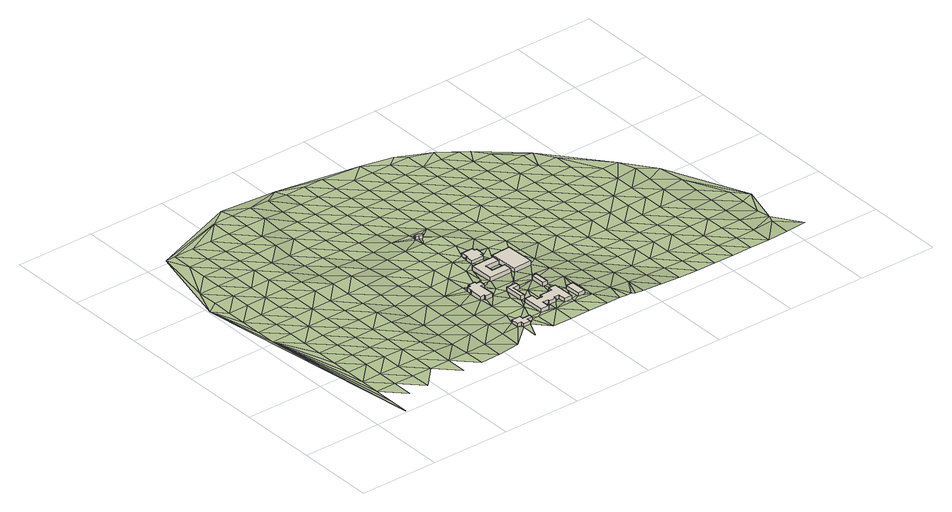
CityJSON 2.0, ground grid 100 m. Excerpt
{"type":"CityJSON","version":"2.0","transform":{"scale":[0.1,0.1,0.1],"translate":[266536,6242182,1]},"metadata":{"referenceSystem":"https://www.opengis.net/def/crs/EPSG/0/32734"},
"CityObjects":{
"building1":{"type":"Building","attributes":{"building":"yes","building:levels":1,"building_height":4.1,"roof_height":13.29,"ground_height":9.19,"plus_code":"4FRW3F8G+5PP","footprint":{"type":"Polygon"}},"geometry":[{"type":"Solid","lod":"1","boundaries":[[[[0,1,2,3]],[[1,4,5,2]],[[4,6,7,5]],[[6,8,9,7]],[[8,10,11,9]],[[10,12,13,11]],[[12,14,15,13]],[[14,16,17,15]],[[16,18,19,17]],[[18,0,3,19]],[[3,2,5,7,9,11,13,15,17,19]],[[18,16,14,12,10,8,6,4,1,0]]]]}]},
"building2":{"type":"Building","attributes":{"building":"yes","building:levels":1,"building_height":4.1,"roof_height":12.16,"ground_height":8.06,"plus_code":"4FRW3F8G+FP5","footprint":{"type":"Polygon"}},"geometry":[{"type":"Solid","lod":"1","boundaries":[[[[20,21,22,23]],[[21,24,25,22]],[[24,26,27,25]],[[26,28,29,27]],[[28,30,31,29]],[[30,32,33,31]],[[32,34,35,33]],[[34,36,37,35]],[[36,38,39,37]],[[38,40,41,39]],[[40,42,43,41]],[[42,44,45,43]],[[44,46,47,45]],[[46,20,23,47]],[[23,22,25,27,29,31,33,35,37,39,41,43,45,47]],[[46,44,42,40,38,36,34,32,30,28,26,24,21,20]]]]}]},
"building3":{"type":"Building","attributes":{"building":"shed","building:levels":1,"building_height":4.1,"roof_height":13.77,"ground_height":9.67,"plus_code":"4FRW3F8G+9V3","footprint":{"type":"Polygon"}},"geometry":[{"type":"Solid","lod":"1","boundaries":[[[[48,49,50,51]],[[49,52,53,50]],[[52,54,55,53]],[[54,56,57,55]],[[56,58,59,57]],[[58,48,51,59]],[[51,50,53,55,57,59]],[[58,56,54,52,49,48]]]]}]},
"building4":{"type":"Building","attributes":{"address":"Main Building","building":"office","building:levels":1,"building_height":4.1,"roof_height":13.99,"ground_height":9.89,"plus_code":"4FRW3F8G+6WX","footprint":{"type":"Polygon"}},"geometry":[{"type":"Solid","lod":"1","boundaries":[[[[60,61,62,63]],[[61,64,65,62]],[[64,66,67,65]],[[66,68,69,67]],[[68,70,71,69]],[[70,72,73,71]],[[72,74,75,73]],[[74,76,77,75]],[[76,78,79,77]],[[78,80,81,79]],[[80,82,83,81]],[[82,84,85,83]],[[84,86,87,85]],[[86,88,89,87]],[[88,90,91,89]],[[90,92,93,91]],[[92,94,95,93]],[[94,60,63,95]],[[63,62,65,67,69,71,73,75,77,79,81,83,85,87,89,91,93,95]],[[94,92,90,88,86,84,82,80,78,76,74,72,70,68,66,64,61,60]]]]}]},
"building5":{"type":"Building","attributes":{"building":"yes","building:levels":1,"building_height":4.1,"roof_height":11.43,"ground_height":7.33,"plus_code":"4FRW3F8G+HV8","footprint":{"type":"Polygon"}},"geometry":[{"type":"Solid","lod":"1","boundaries":[[[[96,97,98,99]],[[97,100,101,98]],[[100,102,103,101]],[[102,104,105,103]],[[104,106,107,105]],[[106,108,109,107]],[[108,110,111,109]],[[110,96,99,111]],[[99,98,101,103,105,107,109,111]],[[110,108,106,104,102,100,97,96]]]]}]},
"building6":{"type":"Building","attributes":{"building":"yes","building:levels":1,"building_height":4.1,"roof_height":12.58,"ground_height":8.48,"plus_code":"4FRW3F8H+92G","footprint":{"type":"Polygon"}},"geometry":[{"type":"Solid","lod":"1","boundaries":[[[[112,113,114,115]],[[113,116,117,114]],[[116,118,119,117]],[[118,112,115,119]],[[115,114,117,119]],[[118,116,113,112]]]]}]},
"building7":{"type":"Building","attributes":{"building":"yes","building:levels":1,"building_height":4.1,"roof_height":9.18,"ground_height":5.08,"plus_code":"4FRW3F8G+MWQ","footprint":{"type":"Polygon"}},"geometry":[{"type":"Solid","lod":"1","boundaries":[[[[120,121,122,123]],[[121,124,125,122]],[[124,126,127,125]],[[126,128,129,127]],[[128,130,131,129]],[[130,132,133,131]],[[132,134,135,133]],[[134,136,137,135]],[[136,138,139,137]],[[138,120,123,139]],[[123,122,125,127,129,131,133,135,137,139]],[[138,136,134,132,130,128,126,124,121,120]]]]}]},
"building8":{"type":"Building","attributes":{"building":"hut","building:levels":1,"building_height":4.1,"roof_height":6.96,"ground_height":2.86,"plus_code":"4FRW3F8G+XV2","footprint":{"type":"Polygon"}},"geometry":[{"type":"Solid","lod":"1","boundaries":[[[[140,141,142,143]],[[141,144,145,142]],[[144,146,147,145]],[[146,148,149,147]],[[148,150,151,149]],[[150,140,143,151]],[[143,142,145,147,149,151]],[[150,148,146,144,141,140]]]]}]},
"building9":{"type":"Building","attributes":{"building":"yes","building:levels":1,"building_height":4.1,"roof_height":12.4,"ground_height":8.3,"plus_code":"4FRW3F8H+64J","footprint":{"type":"Polygon"}},"geometry":[{"type":"Solid","lod":"1","boundaries":[[[[152,153,154,155]],[[153,156,157,154]],[[156,158,159,157]],[[158,152,155,159]],[[155,154,157,159]],[[158,156,153,152]]]]}]},
"building10":{"type":"Building","attributes":{"building":"industrial","building:levels":1,"building_height":4.1,"roof_height":10.34,"ground_height":6.24,"plus_code":"4FRW3F8H+H3C","footprint":{"type":"Polygon"}},"geometry":[{"type":"Solid","lod":"1","boundaries":[[[[160,161,162,163]],[[161,164,165,162]],[[164,166,167,165]],[[166,160,163,167]],[[163,162,165,167]],[[166,164,161,160]]]]}]},
"terrain1":{"type":"TINRelief","geometry":[{"type":"CompositeSurface","lod":"1","boundaries":[[[168,169,170]],[[169,171,170]],[[171,172,170]],[[173,172,171]],[[170,174,168]],[[175,170,172]],[[171,176,173]],[[175,177,170]],[[175,172,178]],[[172,173,179]],[[177,180,170]],[[175,178,177]],[[170,181,174]],[[172,179,178]],[[180,182,170]],[[170,183,181]],[[181,184,174]],[[185,180,177]],[[170,182,183]],[[179,173,186]],[[187,174,184]],[[177,178,185]],[[188,184,181]],[[189,186,173]],[[182,180,190]],[[191,174,187]],[[181,183,188]],[[190,180,185]],[[179,192,178]],[[191,193,174]],[[186,194,179]],[[187,184,195]],[[184,188,196]],[[197,183,182]],[[178,192,185]],[[190,198,182]],[[179,194,192]],[[184,196,195]],[[199,191,187]],[[183,197,188]],[[200,186,189]],[[182,198,197]],[[201,190,185]],[[191,199,193]],[[174,193,202]],[[186,200,194]],[[199,187,195]],[[201,185,192]],[[196,188,203]],[[190,204,198]],[[197,203,188]],[[204,190,201]],[[192,194,205]],[[193,199,206]],[[194,200,207]],[[208,195,196]],[[209,197,198]],[[203,210,196]],[[192,205,201]],[[193,206,211]],[[198,204,209]],[[194,207,205]],[[195,208,199]],[[196,210,208]],[[212,193,211]],[[202,193,212]],[[213,203,197]],[[204,201,214]],[[197,209,215]],[[206,199,216]],[[217,207,200]],[[201,205,214]],[[203,213,210]],[[216,199,208]],[[197,215,213]],[[217,200,218]],[[204,219,209]],[[220,211,206]],[[205,207,221]],[[214,219,204]],[[222,208,210]],[[220,206,216]],[[221,207,217]],[[202,212,223]],[[224,215,209]],[[222,210,213]],[[211,225,212]],[[205,226,214]],[[219,224,209]],[[211,220,225]],[[226,205,221]],[[227,216,208]],[[213,215,228]],[[208,222,229]],[[230,223,212]],[[231,219,214]],[[224,228,215]],[[212,225,230]],[[208,229,227]],[[214,226,231]],[[220,216,232]],[[221,217,233]],[[217,234,235]],[[222,213,236]],[[228,237,213]],[[225,220,232]],[[224,219,238]],[[226,221,233]],[[232,216,227]],[[230,239,223]],[[219,231,240]],[[233,217,235]],[[229,222,236]],[[236,213,237]],[[224,238,228]],[[219,240,238]],[[225,241,230]],[[226,242,231]],[[229,243,227]],[[202,223,244]],[[234,245,235]],[[241,225,232]],[[233,242,226]],[[246,237,228]],[[236,243,229]],[[247,239,230]],[[240,231,248]],[[228,238,246]],[[227,249,232]],[[230,241,247]],[[242,248,231]],[[250,233,235]],[[243,249,227]],[[235,245,251]],[[223,239,244]],[[252,236,237]],[[240,253,238]],[[237,246,254]],[[241,232,255]],[[233,250,242]],[[239,247,256]],[[240,248,253]],[[251,250,235]],[[236,252,243]],[[252,237,254]],[[249,255,232]],[[238,257,246]],[[241,258,247]],[[259,248,242]],[[253,257,238]],[[260,249,243]],[[251,245,261]],[[255,258,241]],[[242,250,259]],[[254,246,262]],[[243,252,260]],[[239,256,244]],[[256,247,263]],[[257,262,246]],[[255,249,264]],[[265,253,248]],[[258,263,247]],[[248,259,266]],[[250,251,267]],[[264,249,260]],[[244,268,202]],[[261,269,251]],[[252,254,270]],[[253,265,257]],[[262,271,254]],[[265,248,266]],[[250,267,259]],[[263,272,256]],[[251,269,267]],[[273,258,255]],[[252,270,260]],[[270,254,271]],[[264,274,255]],[[275,262,257]],[[272,244,256]],[[258,273,263]],[[266,259,276]],[[255,274,273]],[[257,265,275]],[[260,277,264]],[[276,259,267]],[[8,269,261]],[[271,262,278]],[[277,260,270]],[[272,263,279]],[[266,280,265]],[[275,278,262]],[[6,267,269]],[[281,274,264]],[[279,263,273]],[[280,266,276]],[[261,12,8]],[[270,271,282]],[[264,277,281]],[[8,6,269]],[[272,283,244]],[[265,284,275]],[[278,282,271]],[[285,276,267]],[[279,283,272]],[[284,265,280]],[[273,274,286]],[[287,277,270]],[[267,6,285]],[[274,281,288]],[[8,12,10]],[[278,275,289]],[[282,287,270]],[[14,12,290]],[[286,279,273]],[[283,291,244]],[[274,288,286]],[[275,284,289]],[[276,292,280]],[[281,277,293]],[[244,291,268]],[[285,294,276]],[[6,4,285]],[[295,282,278]],[[287,293,277]],[[276,294,292]],[[280,296,284]],[[295,278,289]],[[297,288,281]],[[283,279,298]],[[16,14,299]],[[279,286,300]],[[4,1,301]],[[282,302,287]],[[292,296,280]],[[14,303,299]],[[293,297,281]],[[291,283,298]],[[279,300,298]],[[282,295,302]],[[285,4,304]],[[286,288,305]],[[306,289,284]],[[294,285,304]],[[284,296,36]],[[307,292,294]],[[299,303,308]],[[299,308,301]],[[304,4,301]],[[284,36,309]],[[291,310,268]],[[311,293,287]],[[297,305,288]],[[307,312,292]],[[311,287,302]],[[294,313,307]],[[284,309,306]],[[36,296,314]],[[315,300,286]],[[295,289,316]],[[317,301,308]],[[298,310,291]],[[318,297,293]],[[301,317,304]],[[305,315,286]],[[304,319,294]],[[319,313,294]],[[309,36,32]],[[34,32,36]],[[302,295,316]],[[303,320,308]],[[311,318,293]],[[306,316,289]],[[298,300,321]],[[32,322,309]],[[305,297,323]],[[315,321,300]],[[309,322,306]],[[324,304,317]],[[308,320,317]],[[303,325,320]],[[302,326,311]],[[297,318,323]],[[304,327,319]],[[304,324,327]],[[328,313,329]],[[330,310,298]],[[326,302,316]],[[331,313,319]],[[322,332,333]],[[315,305,334]],[[335,328,329]],[[317,320,336]],[[331,329,313]],[[321,330,298]],[[268,310,337]],[[327,331,319]],[[327,324,338]],[[339,318,311]],[[323,334,305]],[[306,322,340]],[[341,322,333]],[[342,338,324]],[[336,343,344]],[[311,326,339]],[[335,345,333]],[[320,343,336]],[[345,335,329]],[[346,321,315]],[[316,306,347]],[[330,348,310]],[[349,344,343]],[[323,318,350]],[[341,340,322]],[[325,351,320]],[[352,353,342]],[[345,341,333]],[[334,346,315]],[[353,352,354]],[[355,338,342]],[[326,316,347]],[[343,320,356]],[[357,338,355]],[[318,339,350]],[[306,340,347]],[[329,331,358]],[[359,330,321]],[[355,342,353]],[[345,329,358]],[[360,356,320]],[[361,357,355]],[[362,334,323]],[[346,359,321]],[[345,363,341]],[[348,337,310]],[[363,340,341]],[[331,48,358]],[[326,364,339]],[[362,323,350]],[[320,351,365]],[[360,320,365]],[[330,366,348]],[[76,367,356]],[[355,353,84]],[[364,326,347]],[[356,360,76]],[[368,346,334]],[[359,366,330]],[[86,84,353]],[[363,369,340]],[[369,347,340]],[[362,368,334]],[[113,48,361]],[[113,361,355]],[[350,339,141]],[[360,365,370]],[[371,339,364]],[[372,345,358]],[[84,373,355]],[[358,48,113]],[[359,346,374]],[[366,375,348]],[[369,124,347]],[[350,376,362]],[[141,339,371]],[[348,375,337]],[[364,347,120]],[[377,365,351]],[[369,363,378]],[[368,374,346]],[[373,113,355]],[[347,124,120]],[[370,365,379]],[[380,381,104]],[[82,373,84]],[[350,141,140]],[[382,366,359]],[[140,376,350]],[[363,108,378]],[[372,358,383]],[[120,124,121]],[[368,362,384]],[[82,370,385]],[[113,386,358]],[[374,382,359]],[[385,370,379]],[[373,82,387]],[[358,386,383]],[[365,388,379]],[[389,371,364]],[[390,369,378]],[[381,106,104]],[[376,384,362]],[[364,120,389]],[[144,141,371]],[[388,365,377]],[[82,385,387]],[[391,375,366]],[[144,371,392]],[[372,383,381]],[[140,150,376]],[[374,368,393]],[[386,113,112]],[[383,106,381]],[[382,391,366]],[[390,378,108]],[[337,375,394]],[[388,395,379]],[[384,393,368]],[[371,396,392]],[[383,397,106]],[[138,389,120]],[[130,390,132]],[[108,106,397]],[[389,396,371]],[[390,108,397]],[[398,387,385]],[[112,387,398]],[[397,132,390]],[[374,399,382]],[[391,394,375]],[[377,400,388]],[[401,376,150]],[[388,402,395]],[[148,392,396]],[[134,138,136]],[[386,403,383]],[[395,402,158]],[[401,384,376]],[[385,158,398]],[[393,399,374]],[[150,148,401]],[[112,404,386]],[[405,132,397]],[[391,382,406]],[[134,132,405]],[[402,398,158]],[[405,138,134]],[[396,401,148]],[[407,393,384]],[[138,408,389]],[[398,404,112]],[[402,388,409]],[[399,406,382]],[[394,410,337]],[[386,404,403]],[[388,400,409]],[[396,389,408]],[[401,407,384]],[[394,391,411]],[[408,138,405]],[[405,397,160]],[[399,393,412]],[[398,402,413]],[[406,411,391]],[[400,414,409]],[[401,396,415]],[[407,412,393]],[[413,402,409]],[[416,403,404]],[[396,408,415]],[[417,409,414]],[[416,160,403]],[[418,406,399]],[[419,404,398]],[[411,410,394]],[[407,401,420]],[[412,418,399]],[[398,413,419]],[[421,405,160]],[[421,408,405]],[[401,415,420]],[[416,422,160]],[[411,406,423]],[[416,404,424]],[[417,425,409]],[[337,410,426]],[[412,407,427]],[[418,423,406]],[[422,421,160]],[[424,404,419]],[[425,417,428]],[[429,415,408]],[[413,409,430]],[[420,427,407]],[[431,410,411]],[[421,429,408]],[[428,432,425]],[[433,418,412]],[[434,422,416]],[[413,430,419]],[[423,431,411]],[[424,435,416]],[[430,409,425]],[[415,436,420]],[[427,433,412]],[[422,434,421]],[[429,436,415]],[[434,416,435]],[[437,423,418]],[[419,438,424]],[[439,427,420]],[[432,440,425]],[[433,437,418]],[[438,419,430]],[[441,429,421]],[[436,439,420]],[[423,442,431]],[[443,435,424]],[[431,426,410]],[[421,434,441]],[[444,433,427]],[[425,445,430]],[[437,442,423]],[[424,438,443]],[[436,429,446]],[[439,444,427]],[[445,425,440]],[[446,429,441]],[[437,433,447]],[[434,435,448]],[[438,430,449]],[[442,450,431]],[[435,443,451]],[[444,447,433]],[[449,430,445]],[[431,450,426]],[[439,436,452]],[[434,448,441]],[[446,453,436]],[[448,435,451]],[[454,442,437]],[[438,455,443]],[[444,439,452]],[[440,456,445]],[[447,454,437]],[[436,453,452]],[[455,438,449]],[[441,457,446]],[[458,450,442]],[[451,443,459]],[[457,441,448]],[[447,444,460]],[[461,449,445]],[[454,458,442]],[[459,443,455]],[[462,453,446]],[[460,444,452]],[[426,450,463]],[[445,456,461]],[[451,464,448]],[[446,457,462]],[[447,465,454]],[[458,463,450]],[[464,451,459]],[[453,466,452]],[[467,455,449]],[[465,447,460]],[[449,461,468]],[[457,448,469]],[[453,462,466]],[[458,454,470]],[[455,467,459]],[[469,448,464]],[[449,468,467]],[[463,471,426]],[[472,460,452]],[[456,473,461]],[[470,454,465]],[[457,474,462]],[[472,452,466]],[[463,458,475]],[[476,464,459]],[[457,469,474]],[[477,465,460]],[[468,461,478]],[[458,470,475]],[[459,467,476]],[[466,462,479]],[[472,477,460]],[[473,478,461]],[[479,462,474]],[[470,465,480]],[[481,471,463]],[[464,482,469]],[[475,481,463]],[[464,476,483]],[[472,466,484]],[[467,468,485]],[[477,480,465]],[[478,486,468]],[[474,469,482]],[[484,466,479]],[[464,483,482]],[[475,470,487]],[[467,485,476]],[[468,486,485]],[[477,472,488]],[[473,489,478]],[[480,487,470]],[[479,474,490]],[[488,472,484]],[[483,476,491]],[[490,474,482]],[[471,481,492]],[[493,480,477]],[[492,481,475]],[[494,486,478]],[[487,495,475]],[[485,491,476]],[[479,496,484]],[[477,488,493]],[[478,489,494]],[[496,479,490]],[[495,492,475]],[[480,497,487]],[[482,483,498]],[[491,499,483]],[[488,484,500]],[[501,485,486]],[[480,493,497]],[[486,494,502]],[[490,482,498]],[[500,484,496]],[[483,499,498]],[[487,503,495]],[[485,501,491]],[[486,502,501]],[[489,504,494]],[[503,487,497]],[[493,488,505]],[[496,490,506]],[[488,500,507]],[[492,495,508]],[[509,499,491]],[[498,506,490]],[[497,493,505]],[[502,494,510]],[[503,508,495]],[[505,488,507]],[[491,501,509]],[[496,511,500]],[[504,510,494]],[[506,511,496]],[[497,512,503]],[[498,499,513]],[[502,514,501]],[[499,509,515]],[[508,516,492]],[[507,500,517]],[[512,497,505]],[[510,514,502]],[[503,516,508]],[[511,517,500]],[[499,515,513]],[[518,506,498]],[[501,519,509]],[[507,520,505]],[[504,521,510]],[[516,503,522]],[[503,512,522]],[[514,519,501]],[[506,518,511]],[[517,520,507]],[[498,513,518]],[[515,509,523]],[[512,505,524]],[[525,514,510]],[[519,523,509]],[[526,517,511]],[[520,524,505]],[[510,521,525]],[[518,526,511]],[[512,527,522]],[[513,515,528]],[[523,529,515]],[[520,517,530]],[[519,514,531]],[[516,522,532]],[[524,527,512]],[[514,525,533]],[[513,528,518]],[[530,517,526]],[[515,529,528]],[[519,531,523]],[[514,533,531]],[[534,524,520]],[[521,535,525]],[[527,532,522]],[[530,534,520]],[[526,518,536]],[[524,532,527]],[[537,529,523]],[[518,528,538]],[[533,525,539]],[[523,531,537]],[[536,530,526]],[[534,540,524]],[[536,518,538]],[[540,532,524]],[[535,539,525]],[[528,529,541]],[[533,542,531]],[[529,537,543]],[[534,530,544]],[[533,539,542]],[[541,538,528]],[[530,536,544]],[[529,543,541]],[[544,540,534]],[[531,545,537]],[[542,545,531]],[[546,532,540]],[[547,539,535]],[[548,536,538]],[[543,537,549]],[[550,538,541]],[[545,549,537]],[[540,544,546]],[[535,551,547]],[[536,546,544]],[[542,539,552]],[[548,538,550]],[[553,541,543]],[[536,548,546]],[[542,554,545]],[[539,547,552]],[[543,549,553]],[[541,555,550]],[[554,542,552]],[[556,549,545]],[[541,553,555]],[[551,557,547]],[[545,554,556]],[[558,548,550]],[[546,548,558]],[[552,547,557]],[[558,550,555]],[[553,549,559]],[[549,556,559]],[[555,553,559]],[[554,552,560]],[[556,554,560]],[[555,560,558]],[[559,560,555]],[[560,559,556]]]}]}
},
"vertices":[
[2582,547,82],[2485,545,82],[2485,545,123],[2582,547,123],[2483,597,82],[2483,597,123],[2372,594,82],[2372,594,123],[2374,492,82],[2374,492,123],[2421,494,82],[2421,494,123],[2422,448,82],[2422,448,123],[2513,450,82],[2513,450,123],[2512,499,82],[2512,499,123],[2583,500,82],[2583,500,123],
[2558,1164,64],[2552,1361,64],[2552,1361,112],[2558,1164,112],[2601,1362,64],[2601,1362,112],[2599,1432,64],[2599,1432,112],[2552,1431,64],[2552,1431,112],[2551,1462,64],[2551,1462,112],[2456,1460,64],[2456,1460,112],[2457,1428,64],[2457,1428,112],[2412,1427,64],[2412,1427,112],[2414,1351,64],[2414,1351,112],[2406,1351,64],[2406,1351,112],[2410,1186,64],[2410,1186,112],[2463,1188,64],[2463,1188,112],[2464,1162,64],[2464,1162,112],
[2871,1146,77],[2740,1142,77],[2740,1142,128],[2871,1146,128],[2746,904,77],[2746,904,128],[2793,905,77],[2793,905,128],[2788,1086,77],[2788,1086,128],[2872,1088,77],[2872,1088,128],
[2745,835,83],[2752,555,83],[2752,555,130],[2745,835,130],[2857,558,83],[2857,558,130],[2855,654,83],[2855,654,130],[2927,655,83],[2927,655,130],[2928,631,83],[2928,631,130],[3016,633,83],[3016,633,130],[3015,658,83],[3015,658,130],[3084,660,83],[3084,660,130],[3087,560,83],[3087,560,130],[3186,563,83],[3186,563,130],[3180,843,83],[3180,843,130],[3084,841,83],[3084,841,130],[3085,789,83],[3085,789,130],[2921,785,83],[2921,785,130],[2922,746,83],[2922,746,130],[2850,744,83],[2850,744,130],[2848,837,83],[2848,837,130],
[2748,1436,50],[3039,1442,50],[3039,1442,104],[2748,1436,104],[3037,1545,50],[3037,1545,104],[2859,1541,50],[2859,1541,104],[2857,1649,50],[2857,1649,104],[3038,1652,50],[3038,1652,104],[3037,1748,50],[3037,1748,104],[2741,1742,50],[2741,1742,104],
[3176,1168,64],[3115,1166,64],[3115,1166,116],[3176,1168,116],[3120,983,64],[3120,983,116],[3181,984,64],[3181,984,116],
[2840,2047,41],[2842,1957,41],[2842,1957,82],[2840,2047,82],[2825,1956,41],[2825,1956,82],[2827,1856,41],[2827,1856,82],[2989,1859,41],[2989,1859,82],[2988,1900,41],[2988,1900,82],[3018,1901,41],[3018,1901,82],[3016,2010,41],[3016,2010,82],[2988,2010,41],[2988,2010,82],[2987,2049,41],[2987,2049,82],
[2681,2683,19],[2677,2649,19],[2677,2649,60],[2681,2683,60],[2716,2648,19],[2716,2648,60],[2755,2625,19],[2755,2625,60],[2776,2651,19],[2776,2651,60],[2734,2683,19],[2734,2683,60],
[3279,776,73],[3284,574,73],[3284,574,114],[3279,776,114],[3382,577,73],[3382,577,114],[3376,779,73],[3376,779,114],
[3309,1807,33],[3066,1797,33],[3066,1797,93],[3309,1807,93],[3080,1436,33],[3080,1436,93],[3323,1446,33],[3323,1446,93],
[402,0,21],[402,245,24],[149,2005,23],[402,505,25],[402,755,24],[654,505,25],[1,2914,23],[402,1000,23],[654,245,25],[402,1250,24],[654,1000,25],[654,755,25],[402,1510,24],[149,2255,23],[402,1760,24],[402,2005,24],[149,2515,23],[654,1250,26],[906,505,24],[149,2760,23],[402,2255,24],[906,245,25],[654,1510,26],[149,3010,23],[906,1000,23],[149,3270,23],[906,755,23],[402,2760,24],[402,2515,23],[654,2005,26],[654,1760,26],[402,3010,25],[1158,505,22],[906,1250,25],[279,4021,27],[654,2255,26],[906,1510,27],[1158,1000,23],[402,3270,25],[1158,755,22],[654,2760,27],[906,1760,28],[654,2515,27],[402,3520,25],[402,3765,26],[906,2255,29],[1158,1250,24],[906,2005,28],[654,3010,27],[1411,505,20],[1411,245,21],[1158,1510,26],[654,3270,27],[1411,755,19],[906,2515,30],[402,4025,27],[1158,1760,27],[654,3520,27],[1411,1000,20],[906,3010,28],[1158,2005,29],[906,2760,30],[654,3765,27],[1411,1250,21],[906,3270,26],[1663,755,7],[1663,245,22],[1663,505,19],[1158,2515,30],[1158,2255,29],[1411,1760,22],[654,4025,28],[1411,1510,22],[906,3520,25],[1663,1000,5],[1158,2760,28],[1158,4275,29],[1915,245,30],[1411,2005,22],[906,3765,25],[1663,1250,5],[1158,3010,25],[1915,755,35],[1915,505,31],[1411,2515,23],[1663,1510,5],[1411,2255,22],[1158,3270,23],[906,4025,25],[1663,1760,5],[1158,3520,22],[1915,1000,37],[1411,2760,10],[2168,245,56],[1663,2005,29],[1158,3765,23],[1411,3010,7],[1915,1510,40],[1915,1250,39],[2168,755,62],[1371,4416,36],[2168,505,61],[1663,2515,26],[1663,2255,30],[1158,4025,25],[1411,3520,22],[1411,3270,12],[1915,1760,39],[2168,1000,61],[1663,2760,22],[1915,2005,43],[1411,3765,22],[2168,1250,59],[1663,3010,12],[1915,2255,44],[1411,4025,26],[2168,1510,55],[2420,755,82],[1663,3520,5],[1915,2515,17],[1663,3270,8],[2168,1760,50],[2420,245,78],[1411,4275,30],[2410,1186,71],[1915,2760,5],[2420,1000,77],[2168,2005,41],[2406,1351,71],[1915,3010,10],[1663,4025,25],[2583,500,91],[1663,3765,5],[2582,547,91],[2168,2255,38],[2672,245,94],[2672,755,89],[1915,3270,11],[2420,1760,56],[2464,1162,71],[2672,505,91],[2420,1510,64],[1663,4275,33],[2168,2515,29],[2463,1188,71],[2558,1164,78],[2414,1351,71],[1915,3520,9],[2420,2005,47],[2752,555,91],[2168,2760,6],[2672,1000,87],[2924,505,96],[1915,3765,6],[2551,1462,66],[2168,3010,8],[2745,835,89],[2924,245,93],[2420,2255,41],[2746,904,87],[2552,1361,78],[2672,1250,78],[1915,4025,5],[2740,1142,78],[2552,1431,66],[2599,1432,66],[2168,3270,6],[2601,1362,78],[2857,558,96],[2108,4399,5],[2793,905,87],[2420,2515,37],[2672,1760,55],[2672,1510,66],[2848,837,89],[2928,631,89],[2855,654,89],[2748,1436,66],[2168,3520,7],[2672,2005,46],[1915,4275,28],[2927,655,89],[2420,2760,29],[3177,245,92],[2850,744,89],[2921,785,89],[2922,746,89],[2924,1000,86],[3016,633,89],[2788,1086,87],[2924,1250,77],[2168,3765,5],[3087,560,89],[2872,1088,86],[2420,3010,11],[2741,1742,55],[2672,2255,40],[3177,505,89],[2168,4025,4],[3015,658,89],[2420,3270,8],[2827,1856,50],[3186,563,89],[2672,2515,37],[3039,1442,63],[3120,983,75],[2420,3520,9],[2168,4275,5],[2672,2760,19],[3429,245,89],[2924,1760,51],[3284,574,89],[2859,1541,63],[3037,1545,63],[2420,3765,5],[3080,1436,52],[2672,3010,9],[3279,776,83],[3177,1250,64],[3181,984,75],[3429,505,82],[2924,2255,36],[2989,1859,50],[2420,4025,2],[2755,2625,37],[2672,3270,8],[2420,4275,4],[3382,577,82],[2924,2515,31],[3066,1797,42],[3429,1000,61],[2672,3520,12],[3627,269,75],[2924,2760,7],[3429,755,73],[3323,1446,40],[3429,1250,52],[3177,2005,34],[2672,3765,10],[2924,3010,7],[3177,2255,28],[3681,505,65],[2672,4275,5],[2672,4025,7],[2924,3270,9],[3681,755,53],[3720,259,75],[3177,2515,18],[3429,1510,40],[3779,263,75],[2924,3520,13],[3681,1000,44],[3177,2760,10],[3429,2005,26],[3429,1760,33],[2924,3765,12],[3681,1250,37],[3933,505,44],[3151,4214,9],[3177,3010,9],[3832,257,56],[3429,2255,21],[3933,755,36],[2924,4025,11],[3933,245,56],[3177,3270,12],[3681,1760,24],[3681,1510,30],[3429,2515,15],[3177,3520,15],[3933,1000,30],[3429,2760,12],[4185,245,36],[3681,2005,20],[3177,3765,13],[3933,1250,24],[3429,3010,12],[4185,505,27],[3681,2255,16],[3429,3270,15],[3933,1760,19],[4185,755,21],[3177,4025,12],[3933,1510,22],[3681,2760,13],[3681,2515,14],[3429,3520,17],[4185,1000,20],[4438,245,19],[3933,2005,15],[3429,3765,14],[4185,1250,17],[3681,3010,14],[4438,505,15],[3933,2255,12],[3429,4025,12],[4185,1510,15],[3681,3270,16],[3933,2515,11],[4438,1000,13],[4438,755,13],[4185,1760,12],[3681,3520,16],[3554,4121,11],[3933,2760,11],[4690,245,9],[4185,2005,12],[3681,3765,14],[4438,1250,13],[3933,3010,12],[4690,505,8],[4185,2255,10],[3933,3270,13],[3681,4025,11],[4438,1760,9],[4438,1510,10],[4185,2515,10],[4690,1000,9],[4690,755,7],[3933,3520,13],[4185,2760,9],[4942,245,6],[4438,2005,9],[4690,1250,9],[3964,3935,9],[4185,3010,9],[4942,505,5],[3933,3765,11],[4438,2255,9],[4185,3270,9],[4690,1760,7],[4690,1510,8],[4438,2515,7],[4942,1000,6],[4942,755,5],[4185,3520,9],[5194,245,5],[4438,3010,6],[4690,2005,7],[4438,2760,7],[4185,3765,7],[4942,1250,6],[5194,505,5],[4690,2255,6],[4438,3270,5],[4942,1760,5],[5194,755,5],[4942,1510,6],[4297,3699,7],[4690,2515,5],[4942,2005,5],[5194,1000,5],[4690,2760,5],[5447,245,5],[4438,3520,5],[5194,1250,5],[4690,3010,6],[5447,505,5],[4942,2255,6],[4690,3270,7],[5194,1760,7],[5194,1510,6],[4942,2515,6],[5447,1000,7],[4800,3248,7],[5447,755,6],[4942,2760,8],[5699,245,7],[5194,2255,8],[5447,1250,8],[5194,2005,8],[5699,505,8],[4942,3010,8],[5447,1760,9],[5699,755,9],[5447,1510,8],[5194,2515,9],[5699,1000,16],[5363,2465,44],[5951,505,25],[5447,2255,36],[5699,1250,25],[5447,2005,27],[5951,245,16],[5983,589,25],[5699,1510,28],[5951,755,28],[5699,1760,38],[5951,1000,31],[6203,245,30],[5644,2074,52],[5951,1250,33],[6114,1068,30]
]}
